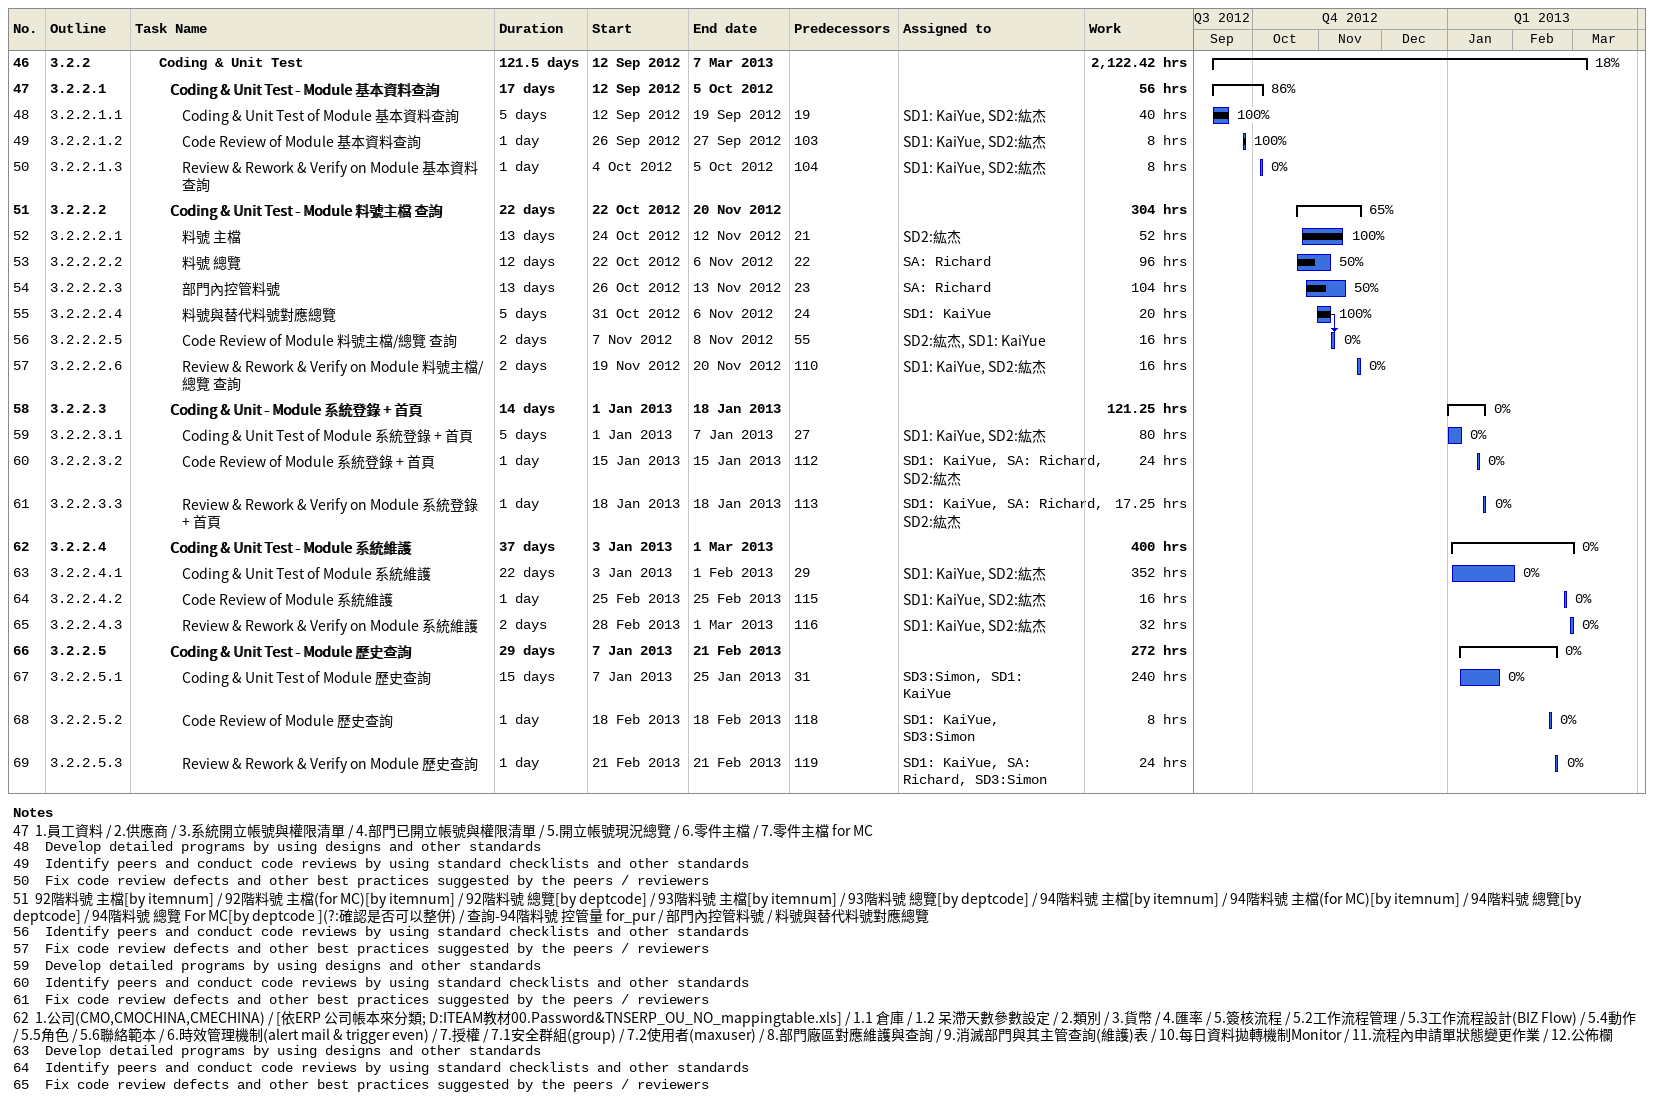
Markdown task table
| ID | WBS | Task | Duration | Start | Finish | Predecessors | Resources | % complete | Work (h) |
|---|---|---|---|---|---|---|---|---|---|
| 46 | 3.2.2 | **Coding & Unit Test** | 121.5d | 2012-09-12 | 2013-03-07 |  |  | 18 | 2122.42 |
| 47 | 3.2.2.1 | **Coding & Unit Test - Module 基本資料查詢** | 17d | 2012-09-12 | 2012-10-05 |  |  | 86 | 56 |
| 48 | 3.2.2.1.1 | Coding & Unit Test of Module 基本資料查詢 | 5d | 2012-09-12 | 2012-09-19 | 19 | SD1: KaiYue, SD2:紘杰 | 100 | 40 |
| 49 | 3.2.2.1.2 | Code Review of Module 基本資料查詢 | 1d | 2012-09-26 | 2012-09-27 | 103 | SD1: KaiYue, SD2:紘杰 | 100 | 8 |
| 50 | 3.2.2.1.3 | Review & Rework & Verify on Module 基本資料查詢 | 1d | 2012-10-04 | 2012-10-05 | 104 | SD1: KaiYue, SD2:紘杰 | 0 | 8 |
| 51 | 3.2.2.2 | **Coding & Unit Test - Module 料號主檔 查詢** | 22d | 2012-10-22 | 2012-11-20 |  |  | 65 | 304 |
| 52 | 3.2.2.2.1 | 料號 主檔 | 13d | 2012-10-24 | 2012-11-12 | 21 | SD2:紘杰 | 100 | 52 |
| 53 | 3.2.2.2.2 | 料號 總覽 | 12d | 2012-10-22 | 2012-11-06 | 22 | SA: Richard | 50 | 96 |
| 54 | 3.2.2.2.3 | 部門內控管料號 | 13d | 2012-10-26 | 2012-11-13 | 23 | SA: Richard | 50 | 104 |
| 55 | 3.2.2.2.4 | 料號與替代料號對應總覽 | 5d | 2012-10-31 | 2012-11-06 | 24 | SD1: KaiYue | 100 | 20 |
| 56 | 3.2.2.2.5 | Code Review of Module 料號主檔/總覽 查詢 | 2d | 2012-11-07 | 2012-11-08 | 55 | SD2:紘杰, SD1: KaiYue | 0 | 16 |
| 57 | 3.2.2.2.6 | Review & Rework & Verify on Module 料號主檔/總覽 查詢 | 2d | 2012-11-19 | 2012-11-20 | 110 | SD1: KaiYue, SD2:紘杰 | 0 | 16 |
| 58 | 3.2.2.3 | **Coding & Unit - Module 系統登錄 + 首頁** | 14d | 2013-01-01 | 2013-01-18 |  |  | 0 | 121.25 |
| 59 | 3.2.2.3.1 | Coding & Unit Test of Module 系統登錄 + 首頁 | 5d | 2013-01-01 | 2013-01-07 | 27 | SD1: KaiYue, SD2:紘杰 | 0 | 80 |
| 60 | 3.2.2.3.2 | Code Review of Module 系統登錄 + 首頁 | 1d | 2013-01-15 | 2013-01-15 | 112 | SD1: KaiYue, SA: Richard, SD2:紘杰 | 0 | 24 |
| 61 | 3.2.2.3.3 | Review & Rework & Verify on Module 系統登錄 + 首頁 | 1d | 2013-01-18 | 2013-01-18 | 113 | SD1: KaiYue, SA: Richard, SD2:紘杰 | 0 | 17.25 |
| 62 | 3.2.2.4 | **Coding & Unit Test - Module 系統維護** | 37d | 2013-01-03 | 2013-03-01 |  |  | 0 | 400 |
| 63 | 3.2.2.4.1 | Coding & Unit Test of Module 系統維護 | 22d | 2013-01-03 | 2013-02-01 | 29 | SD1: KaiYue, SD2:紘杰 | 0 | 352 |
| 64 | 3.2.2.4.2 | Code Review of Module 系統維護 | 1d | 2013-02-25 | 2013-02-25 | 115 | SD1: KaiYue, SD2:紘杰 | 0 | 16 |
| 65 | 3.2.2.4.3 | Review & Rework & Verify on Module 系統維護 | 2d | 2013-02-28 | 2013-03-01 | 116 | SD1: KaiYue, SD2:紘杰 | 0 | 32 |
| 66 | 3.2.2.5 | **Coding & Unit Test - Module 歷史查詢** | 29d | 2013-01-07 | 2013-02-21 |  |  | 0 | 272 |
| 67 | 3.2.2.5.1 | Coding & Unit Test of Module 歷史查詢 | 15d | 2013-01-07 | 2013-01-25 | 31 | SD3:Simon, SD1: KaiYue | 0 | 240 |
| 68 | 3.2.2.5.2 | Code Review of Module 歷史查詢 | 1d | 2013-02-18 | 2013-02-18 | 118 | SD1: KaiYue, SD3:Simon | 0 | 8 |
| 69 | 3.2.2.5.3 | Review & Rework & Verify on Module 歷史查詢 | 1d | 2013-02-21 | 2013-02-21 | 119 | SD1: KaiYue, SA: Richard, SD3:Simon | 0 | 24 |

Notes
- 47: 1.員工資料 / 2.供應商 / 3.系統開立帳號與權限清單 / 4.部門已開立帳號與權限清單 / 5.開立帳號現況總覽 / 6.零件主檔 / 7.零件主檔 for MC
- 48: Develop detailed programs by using designs and other standards
- 49: Identify peers and conduct code reviews by using standard checklists and other standards
- 50: Fix code review defects and other best practices suggested by the peers / reviewers
- 51: 92階料號 主檔[by itemnum] / 92階料號 主檔(for MC)[by itemnum] / 92階料號 總覽[by deptcode] / 93階料號 主檔[by itemnum] / 93階料號 總覽[by deptcode] / 94階料號 主檔[by itemnum] / 94階料號 主檔(for MC)[by itemnum] / 94階料號 總覽[by deptcode] / 94階料號 總覽 For MC[by deptcode ](?:確認是否可以整併) / 查詢-94階料號 控管量 for_pur / 部門內控管料號 / 料號與替代料號對應總覽
- 56: Identify peers and conduct code reviews by using standard checklists and other standards
- 57: Fix code review defects and other best practices suggested by the peers / reviewers
- 59: Develop detailed programs by using designs and other standards
- 60: Identify peers and conduct code reviews by using standard checklists and other standards
- 61: Fix code review defects and other best practices suggested by the peers / reviewers
- 62: 1.公司(CMO,CMOCHINA,CMECHINA) / [依ERP 公司帳本來分類; D:ITEAM教材00.Password&TNSERP_OU_NO_mappingtable.xls] / 1.1 倉庫 / 1.2 呆滯天數參數設定 / 2.類別 / 3.貨幣 / 4.匯率 / 5.簽核流程 / 5.2工作流程管理 / 5.3工作流程設計(BIZ Flow) / 5.4動作 / 5.5角色 / 5.6聯絡範本 / 6.時效管理機制(alert mail & trigger even) / 7.授權 / 7.1安全群組(group) / 7.2使用者(maxuser) / 8.部門廠區對應維護與查詢 / 9.消滅部門與其主管查詢(維護)表 / 10.每日資料拋轉機制Monitor / 11.流程內申請單狀態變更作業 / 12.公佈欄
- 63: Develop detailed programs by using designs and other standards
- 64: Identify peers and conduct code reviews by using standard checklists and other standards
- 65: Fix code review defects and other best practices suggested by the peers / reviewers
